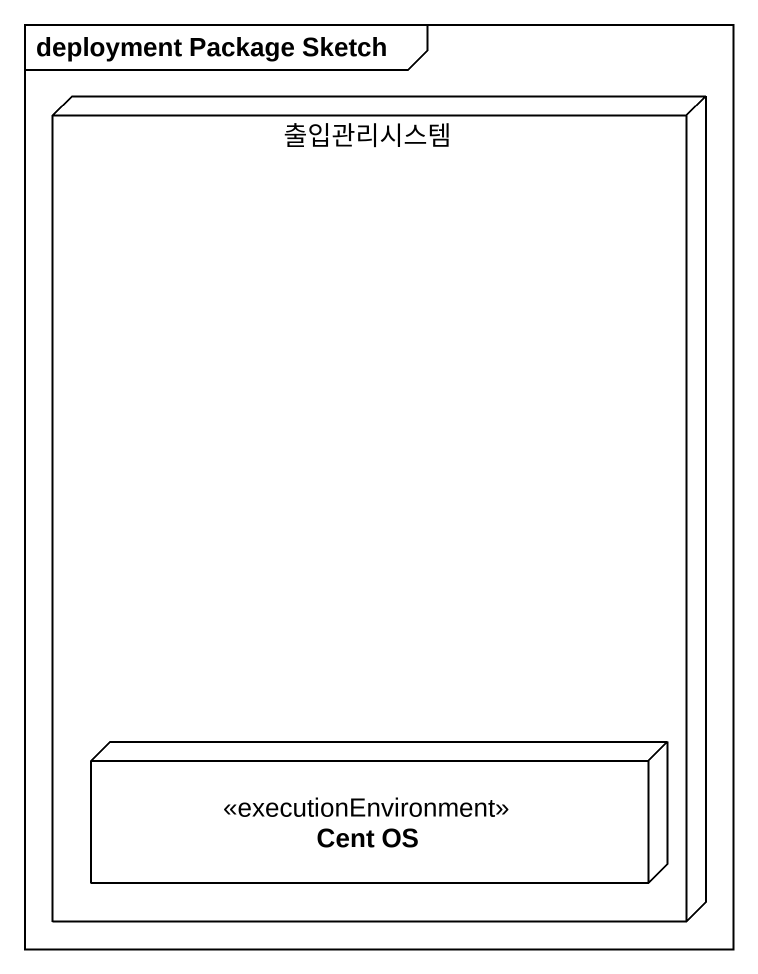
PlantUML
@startuml
mainframe deployment Package Sketch
node 출입관리시스템 {
  node "Cent OS" as Cent_OS <<executionEnvironment>>
}
@enduml
